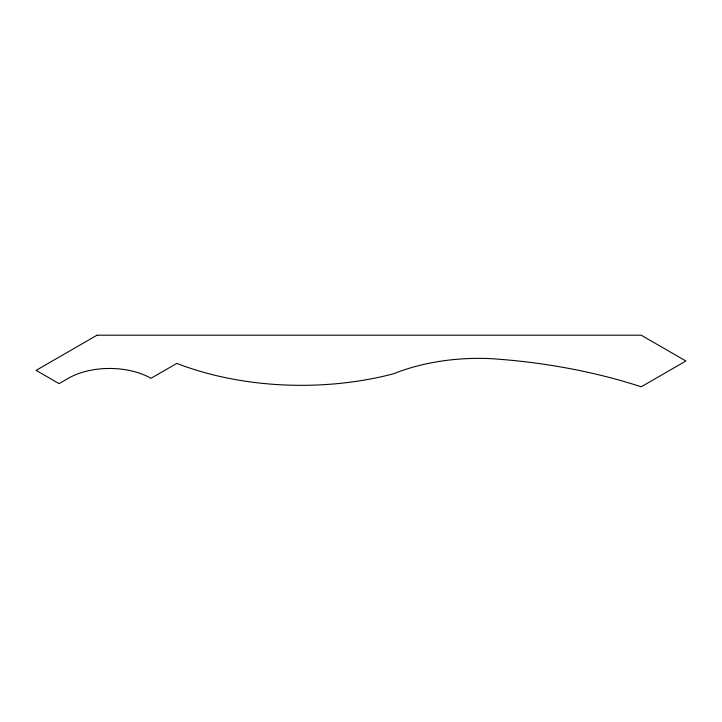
<?xml version="1.0" encoding="UTF-8"?>
<svg xmlns="http://www.w3.org/2000/svg" width="722" height="722" viewBox="0 0 722 722"><rect width="100%" height="100%" fill="white"/><g stroke="black" fill="none" stroke-linecap="round" stroke-linejoin="round"><path stroke-width="1.08" d="M97.019 335.207L36.1 370.377L59.078 383.644L66.559 379.321A58.644 33.853 0 0 1 150.97 378.319L176.818 363.392A222.827 128.642 0 0 0 393.517 373.788A149.102 86.08 0 0 1 490.96 358.653A396.956 229.181 0 0 1 641.226 386.793L685.9 361L641.226 335.207L97.019 335.207"/></g></svg>
